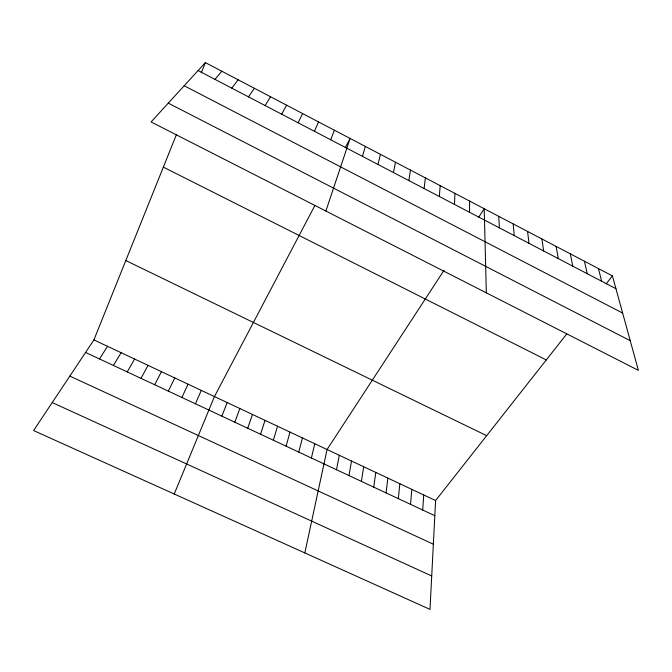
<?xml version="1.0" encoding="UTF-8"?>
<svg xmlns="http://www.w3.org/2000/svg" width="672" height="672" viewBox="0 0 672 672"><rect width="100%" height="100%" fill="white"/><g stroke="black" fill="none" stroke-linecap="round" stroke-linejoin="round"><path stroke-width="1.01" d="M469.518 212.26L469.619 201.079M454.465 204.397L454.944 193.385M566.748 333.934L435.599 500.539L429.996 609.395L33.6 430.559L93.904 339.914L176.308 134.896M422.705 510.031L423.73 494.962M439.328 196.493L440.194 185.657M410.542 504.344L411.818 489.359M398.328 498.632L399.857 483.739M424.116 188.555L425.368 177.895M386.064 492.904L387.853 478.094M373.75 487.15L375.791 472.424M361.385 481.362L363.686 466.729M408.828 180.566L410.474 170.083M348.97 475.558L351.523 461.017M336.496 469.736L339.318 455.28M393.456 172.544L395.497 162.238M304.828 552.922L327.062 449.518L444.058 270.262M311.396 458.002L314.756 443.73M378.008 164.48L380.453 154.358M298.771 452.096L302.4 437.917M286.096 446.174L289.985 432.088M362.477 156.366L365.324 146.429M273.361 440.219L277.528 426.233M260.568 434.238L265.02 420.353M325.886 211.05L350.12 138.466L345.282 147.664M247.733 428.24L252.454 414.439M234.83 422.209L239.837 408.509M330.691 139.776L334.379 130.208M221.878 416.153L227.17 402.553M201.23 72.887L205.363 62.605L612.419 275.906L638.4 370.364L151.091 121.943L205.363 62.605M174.224 494.004L214.444 396.581L314.866 205.531M195.418 403.788L201.281 390.39M314.429 131.284L318.545 121.918M181.894 397.463L188.068 384.174M168.319 391.121L174.787 377.933M298.082 122.749L302.635 113.576M154.678 384.745L161.456 371.666M140.986 378.336L148.058 365.366M281.644 114.173L286.642 105.193M127.218 371.91L134.61 359.05M113.4 365.45L121.103 352.699M265.121 105.538L270.556 96.768M99.515 358.957L107.537 346.315M478.632 217.283L484.218 208.732L486.326 292.841M248.497 96.86L254.386 88.301M231.79 88.141L238.132 79.775M606.161 283.861L612.419 275.906M214.99 79.372L221.794 71.215M52.223 402.562L431.718 575.971M69.838 376.093L433.348 544.211M85.571 352.439L434.818 515.693M93.904 339.914L435.599 500.539M125.807 260.534L486.662 435.666M163.346 167.126L546.286 359.923M168.277 103.144L630.244 340.712M184.178 85.764L622.642 313.076M198.097 70.552L615.938 288.7M598.45 268.59L601.625 281.224M584.422 261.24L587.244 273.722M570.318 253.848L572.788 266.171M556.139 246.422L558.256 258.586M541.901 238.955L543.656 250.967M527.587 231.454L528.982 243.298M513.198 223.919L514.231 235.595M498.742 216.342L499.405 227.858"/></g></svg>
